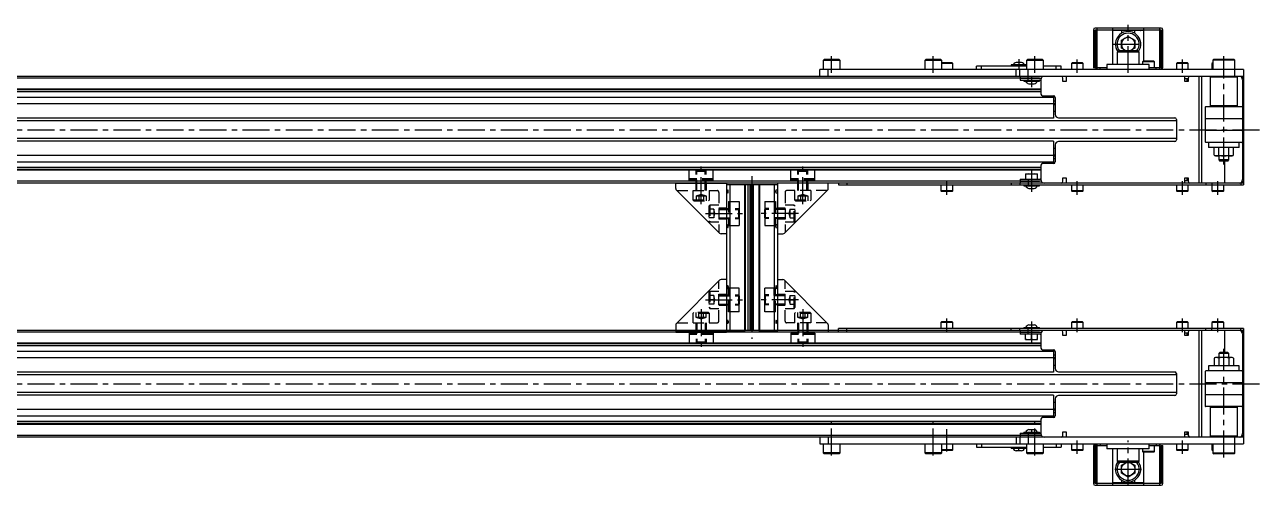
# Model space of a CAD drawing. Extents: x 0 to 4662, y -8 to 1177.
# Drawn here: x 3497 to 4226, y 891 to 1163 of the extents above; entities that cross this region are included whole.
import ezdxf

# ---------------------------------------------------------------- set-up
doc = ezdxf.new("R2010")
doc.units = 0
doc.header["$LTSCALE"] = 0.5
doc.linetypes.add('CENTER', pattern=[50.8, 31.75, -6.35, 6.35, -6.35])
doc.linetypes.add('DASHED', pattern=[19.05, 12.7, -6.35])
for name, color, linetype in [('MSM_CENTER', 1, 'CENTER'), ('MSM_CONTINUOUS', 7, 'CONTINUOUS'), ('MSM_DASHED', 4, 'DASHED')]:
    doc.layers.add(name, color=color, linetype=linetype)

msp = doc.modelspace()

# ---------------------------------------------------------------- linework, layer by layer
at = {"layer": 'MSM_CENTER'}
for p, q in [((4147.8, 1134.66), (4147.8, 1163.16)), ((4138.3, 1151.66), (4157.3, 1151.66)), ((3972.8, 1134.66), (3972.8, 1144.66)), ((4032.8, 1134.66), (4032.8, 1144.66)), ((4083.3, 1142.86), (4083.3, 1136.66)), ((4092.8, 1134.66), (4092.8, 1144.66)), ((4117.8, 1134.66), (4117.8, 1142.66)), ((4179.8, 1134.66), (4179.8, 1142.66)), ((4204.3, 1080.66), (4204.3, 1144.66)), ((4090.8, 1132.46), (4090.8, 1126.26)), ((1059.8, 1101.16), (4225.8, 1101.16)), ((3895.8, 1057.16), (3895.8, 1079.66)), ((3955.8, 1057.16), (3955.8, 1079.66)), ((3925.8, 1073.66), (3925.8, 977.66)), ((4090.8, 1077.06), (4090.8, 1064.46)), ((4040.85, 1062.66), (4040.85, 1070.66)), ((4117.8, 1062.66), (4117.8, 1070.66)), ((4179.8, 1062.66), (4179.8, 1070.66)), ((4200.8, 1062.66), (4200.8, 1070.66)), ((3898.3, 1051.66), (3920.3, 1051.66)), ((3953.3, 1051.66), (3931.3, 1051.66)), ((3898.3, 1000.66), (3920.3, 1000.66)), ((3953.3, 1000.66), (3931.3, 1000.66)), ((3895.8, 995.16), (3895.8, 972.66)), ((3955.8, 995.16), (3955.8, 972.66)), ((4040.85, 981.66), (4040.85, 989.66)), ((4090.8, 987.86), (4090.8, 975.26)), ((4117.8, 981.66), (4117.8, 989.66)), ((4179.8, 981.66), (4179.8, 989.66)), ((4200.8, 981.66), (4200.8, 989.66)), ((4204.3, 907.66), (4204.3, 971.66)), ((1059.8, 951.16), (4225.8, 951.16)), ((3969.4, 936.16), (3978.2, 936.16)), ((3972.8, 908.76), (3972.8, 928.74)), ((4032.8, 908.76), (4032.8, 928.74)), ((4092.8, 908.76), (4092.8, 928.74)), ((4040.85, 911.06), (4040.85, 924.26)), ((4090.8, 924.17), (4090.8, 921.75)), ((4083.3, 911.35), (4083.3, 913.77)), ((4117.8, 909.66), (4117.8, 917.66)), ((4147.8, 891.16), (4147.8, 917.66)), ((4179.8, 909.66), (4179.8, 917.66)), ((4139.93, 900.66), (4155.68, 900.66))]:
    msp.add_line(p, q, dxfattribs=at)
at = {"layer": 'MSM_CONTINUOUS'}
for p, q in [((4127.3, 1160.16), (4127.3, 1137.66)), ((4167.3, 1161.16), (4128.3, 1161.16)), ((4128.3, 1160.16), (4167.3, 1160.16)), ((4128.3, 1137.66), (4128.3, 1160.16)), ((4128.8, 1159.66), (4128.8, 1136.66)), ((4129.3, 1159.66), (4128.8, 1159.66)), ((4129.3, 1161.16), (4129.3, 1136.66)), ((4156.81, 1159.76), (4138.79, 1159.76)), ((4138.8, 1139.66), (4138.8, 1161.16)), ((4144.05, 1159.66), (4138.8, 1159.66)), ((4140.48, 1159.66), (4140.64, 1159.76)), ((4144.05, 1158.15), (4144.05, 1159.66)), ((4151.55, 1159.66), (4151.55, 1158.15)), ((4156.8, 1159.66), (4151.55, 1159.66)), ((4154.96, 1159.76), (4155.12, 1159.66)), ((4156.8, 1161.16), (4156.8, 1141.66)), ((4166.3, 1161.16), (4166.3, 1136.66)), ((4166.8, 1159.66), (4166.3, 1159.66)), ((4166.8, 1136.66), (4166.8, 1159.66)), ((4167.3, 1160.16), (4167.3, 1137.66)), ((4168.3, 1137.66), (4168.3, 1160.16)), ((4128.3, 1159.16), (4127.3, 1159.16)), ((4128.3, 1158.16), (4127.3, 1158.16)), ((4143.8, 1153.97), (4147.8, 1156.28)), ((4143.8, 1149.35), (4143.8, 1153.97)), ((4147.8, 1156.28), (4151.8, 1153.97)), ((4151.8, 1153.97), (4151.8, 1149.35)), ((4167.3, 1159.16), (4168.3, 1159.16)), ((4167.3, 1158.16), (4168.3, 1158.16)), ((4142.1, 1147.66), (4141.3, 1146.86)), ((4141.3, 1146.86), (4141.3, 1139.66)), ((4154.3, 1146.86), (4141.3, 1146.86)), ((4153.5, 1147.66), (4142.1, 1147.66)), ((4146.73, 1147.66), (4143.8, 1149.35)), ((4147.8, 1147.66), (4147.8, 1147.66)), ((4147.8, 1147.66), (4147.8, 1147.66)), ((4151.8, 1149.35), (4148.87, 1147.66)), ((4154.3, 1146.86), (4153.5, 1147.66)), ((4154.3, 1139.66), (4154.3, 1146.86)), ((3968.4, 1142.66), (3967.8, 1142.06)), ((3967.8, 1142.06), (3967.8, 1136.66)), ((3977.8, 1142.06), (3967.8, 1142.06)), ((3977.2, 1142.66), (3968.4, 1142.66)), ((3977.8, 1142.06), (3977.2, 1142.66)), ((3977.8, 1136.66), (3977.8, 1142.06)), ((4028.4, 1142.66), (4027.8, 1142.06)), ((4027.8, 1142.06), (4027.8, 1136.66)), ((4037.8, 1142.06), (4027.8, 1142.06)), ((4037.2, 1142.66), (4028.4, 1142.66)), ((4037.8, 1142.06), (4037.2, 1142.66)), ((4037.8, 1136.66), (4037.8, 1142.06)), ((4043.95, 1140.66), (4037.8, 1140.66)), ((4044.35, 1140.26), (4037.8, 1140.26)), ((4044.35, 1140.26), (4043.95, 1140.66)), ((4044.35, 1136.66), (4044.35, 1140.26)), ((4058.3, 1136.66), (4058.3, 1138.66)), ((4087.8, 1138.66), (4058.3, 1138.66)), ((4061.3, 1136.66), (4061.3, 1138.66)), ((4078.7, 1139.36), (4078.7, 1138.66)), ((4087.8, 1139.36), (4078.7, 1139.36)), ((4084.88, 1140.86), (4081.72, 1140.86)), ((4088.4, 1142.66), (4087.8, 1142.06)), ((4087.8, 1142.06), (4087.8, 1136.66)), ((4097.8, 1142.06), (4087.8, 1142.06)), ((4097.2, 1142.66), (4088.4, 1142.66)), ((4097.8, 1142.06), (4097.2, 1142.66)), ((4097.8, 1136.66), (4097.8, 1142.06)), ((4108.3, 1138.66), (4097.8, 1138.66)), ((4105.3, 1136.66), (4105.3, 1138.66)), ((4108.3, 1136.66), (4108.3, 1138.66)), ((4114.7, 1140.66), (4114.3, 1140.26)), ((4114.3, 1140.26), (4114.3, 1136.66)), ((4121.3, 1140.26), (4114.3, 1140.26)), ((4120.9, 1140.66), (4114.7, 1140.66)), ((4121.3, 1140.26), (4120.9, 1140.66)), ((4121.3, 1136.66), (4121.3, 1140.26)), ((4128.3, 1138.66), (4127.3, 1138.66)), ((4128.3, 1137.66), (4127.3, 1137.66)), ((4135.3, 1137.66), (4129.3, 1137.66)), ((4131.3, 1136.66), (4131.3, 1137.66)), ((4135.3, 1139.66), (4135.3, 1136.66)), ((4160.3, 1139.66), (4135.3, 1139.66)), ((4156.7, 1141.66), (4156.3, 1141.26)), ((4156.3, 1141.26), (4156.3, 1139.66)), ((4163.3, 1141.26), (4156.3, 1141.26)), ((4162.9, 1141.66), (4156.7, 1141.66)), ((4160.3, 1136.66), (4160.3, 1139.66)), ((4166.3, 1137.66), (4160.3, 1137.66)), ((4163.3, 1141.26), (4162.9, 1141.66)), ((4163.3, 1137.66), (4163.3, 1141.26)), ((4164.3, 1136.66), (4164.3, 1137.66)), ((4167.3, 1138.66), (4168.3, 1138.66)), ((4167.3, 1137.66), (4168.3, 1137.66)), ((4176.7, 1140.66), (4176.3, 1140.26)), ((4176.3, 1140.26), (4176.3, 1136.66)), ((4183.3, 1140.26), (4176.3, 1140.26)), ((4182.9, 1140.66), (4176.7, 1140.66)), ((4183.3, 1140.26), (4182.9, 1140.66)), ((4183.3, 1136.66), (4183.3, 1140.26)), ((4197.7, 1140.66), (4197.3, 1140.26)), ((4197.3, 1140.26), (4197.3, 1136.66)), ((4197.8, 1140.26), (4197.3, 1140.26)), ((4197.8, 1140.66), (4197.7, 1140.66)), ((4198.3, 1142.66), (4197.8, 1142.16)), ((4197.8, 1142.16), (4197.8, 1136.66)), ((4210.8, 1142.16), (4197.8, 1142.16)), ((4210.3, 1142.66), (4198.3, 1142.66)), ((4210.8, 1142.16), (4210.3, 1142.66)), ((4210.8, 1132.66), (4210.8, 1142.16)), ((4215.8, 1132.66), (1069.8, 1132.66)), ((4084, 1131.66), (1201.6, 1131.66)), ((3965.8, 1132.66), (3965.8, 1136.66)), ((4215.8, 1136.66), (3965.8, 1136.66)), ((3970.8, 1132.66), (3970.8, 1136.66)), ((4027.8, 1136.76), (3977.8, 1136.76)), ((4043.8, 1136.76), (4037.8, 1136.76)), ((4043.8, 1136.66), (4043.8, 1136.76)), ((4081.8, 1132.66), (4081.8, 1136.66)), ((4083.8, 1132.66), (4083.8, 1136.66)), ((4084, 1132.66), (4084, 1131.61)), ((4084, 1131.61), (4096.54, 1131.61)), ((4084, 1131.51), (4084, 1130.46)), ((4095.52, 1131.51), (4084, 1131.51)), ((4084, 1130.46), (4095.46, 1130.46)), ((4086.2, 1130.46), (4086.2, 1129.76)), ((4088.8, 1131.61), (4088.8, 1136.66)), ((4088.8, 1130.46), (4088.8, 1131.51)), ((4095.4, 1129.76), (4095.4, 1130.46)), ((4096.3, 1130.66), (4096.3, 1122.16)), ((4108.75, 1132.55), (4108.75, 1132.66)), ((4109.3, 1129.66), (4109.3, 1131.66)), ((4111.3, 1132.66), (4111.3, 1129.66)), ((4181.3, 1129.66), (4181.3, 1132.66)), ((4183.3, 1131.16), (4181.3, 1131.16)), ((4182.57, 1129.66), (4182.57, 1131.16)), ((4183.3, 1131.66), (4183.3, 1129.66)), ((4189.8, 1069.66), (4189.8, 1132.66)), ((4191.3, 1069.66), (4191.3, 1132.66)), ((4196.8, 1132.66), (4196.3, 1132.16)), ((4196.3, 1132.16), (4196.3, 1115.16)), ((4212.3, 1132.16), (4196.3, 1132.16)), ((4212.3, 1132.16), (4211.8, 1132.66)), ((4212.3, 1115.16), (4212.3, 1132.16)), ((4215.3, 1130.66), (4215.3, 1071.66)), ((4215.8, 1131.66), (4215.71, 1131.66)), ((4215.8, 1136.66), (4215.8, 1068.66)), ((4096.3, 1125.16), (1189.3, 1125.16)), ((4096.3, 1124.66), (1189.3, 1124.66)), ((4096.3, 1123.5), (1189.3, 1123.5)), ((4086.2, 1129.76), (4095.4, 1129.76)), ((4089.22, 1128.26), (4092.37, 1128.26)), ((4111.3, 1129.66), (4109.3, 1129.66)), ((4183.3, 1129.66), (4181.3, 1129.66)), ((4103.8, 1120.24), (1181.8, 1120.24)), ((4103.8, 1116.4), (1181.8, 1116.4)), ((4097.3, 1121.16), (4103.8, 1121.16)), ((4103.8, 1121.16), (4103.8, 1107.91)), ((4103.8, 1118.16), (4104.8, 1118.16)), ((4103.8, 1116.64), (4104.8, 1116.64)), ((4103.8, 1115.94), (4104.8, 1115.94)), ((4104.8, 1120.16), (4104.8, 1110.16)), ((4103.8, 1112.01), (4104.8, 1112.01)), ((4193.3, 1114.36), (4193.3, 1107.96)), ((4215, 1114.66), (4193.6, 1114.66)), ((4196.3, 1115.16), (4196.8, 1114.66)), ((4212.3, 1115.16), (4196.3, 1115.16)), ((4211.8, 1114.66), (4212.3, 1115.16)), ((4103.8, 1107.91), (1181.8, 1107.91)), ((4176.3, 1106.31), (1227.1, 1106.31)), ((4106.8, 1108.16), (4175.3, 1108.16)), ((4176.3, 1107.16), (4176.3, 1095.16)), ((4193.3, 1107.36), (4193.3, 1100.96)), ((4215, 1107.66), (4193.6, 1107.66)), ((4103.8, 1094.41), (1181.8, 1094.41)), ((4176.3, 1096.01), (1227.1, 1096.01)), ((4103.8, 1094.41), (4103.8, 1081.16)), ((4175.3, 1094.16), (4106.8, 1094.16)), ((4193.3, 1100.36), (4193.3, 1093.96)), ((4215, 1100.66), (4193.6, 1100.66)), ((4103.8, 1090.31), (4104.8, 1090.31)), ((4104.8, 1092.16), (4104.8, 1082.16)), ((4215, 1093.66), (4193.6, 1093.66)), ((4195.3, 1093.66), (4195.3, 1090.66)), ((4213.3, 1090.66), (4195.3, 1090.66)), ((4198.55, 1086.09), (4198.55, 1090.66)), ((4201.42, 1086.09), (4201.42, 1090.66)), ((4207.18, 1086.09), (4207.18, 1090.66)), ((4210.05, 1086.09), (4210.05, 1090.66)), ((4213.3, 1090.66), (4213.3, 1093.66)), ((4103.8, 1085.91), (1181.8, 1085.91)), ((4103.8, 1082.07), (1181.8, 1082.07)), ((4096.3, 1080.16), (4096.3, 1071.66)), ((4103.8, 1081.16), (4097.3, 1081.16)), ((4103.8, 1086.38), (4104.8, 1086.38)), ((4103.8, 1085.68), (4104.8, 1085.68)), ((4103.8, 1084.16), (4104.8, 1084.16)), ((4198.55, 1086.09), (4199.3, 1085.66)), ((4209.3, 1085.66), (4199.3, 1085.66)), ((4201.3, 1085.66), (4201.3, 1083.27)), ((4201.3, 1083.27), (4201.91, 1082.66)), ((4207.3, 1083.27), (4201.3, 1083.27)), ((4206.69, 1082.66), (4201.91, 1082.66)), ((4204.8, 1069.66), (4204.8, 1082.66)), ((4206.69, 1082.66), (4207.3, 1083.27)), ((4207.3, 1083.27), (4207.3, 1085.66)), ((4209.3, 1085.66), (4210.05, 1086.09)), ((4096.3, 1078.82), (1189.3, 1078.82)), ((4096.3, 1077.66), (1189.3, 1077.66)), ((4096.3, 1077.16), (1189.3, 1077.16)), ((4087.3, 1075.06), (4087.3, 1075.05)), ((4087.3, 1075.06), (4094.3, 1075.06)), ((4087.3, 1075.05), (4087.3, 1071.86)), ((4090.8, 1074.74), (4090.8, 1071.86)), ((4094.3, 1075.05), (4094.3, 1075.06)), ((4094.3, 1071.86), (4094.3, 1075.05)), ((4109.3, 1072.66), (4111.3, 1072.66)), ((4109.3, 1070.66), (4109.3, 1072.66)), ((4111.3, 1072.66), (4111.3, 1069.66)), ((4181.3, 1072.66), (4183.3, 1072.66)), ((4181.3, 1069.66), (4181.3, 1072.66)), ((4182.57, 1071.16), (4182.57, 1072.66)), ((4183.3, 1072.66), (4183.3, 1070.66)), ((4215.8, 1069.66), (1069.8, 1069.66)), ((4084, 1070.66), (1201.6, 1070.66)), ((3880.8, 1069.66), (3910.8, 1069.66)), ((3880.8, 1066.41), (3880.8, 1069.66)), ((3906.67, 1040.02), (3881.17, 1065.52)), ((3910.8, 1069.66), (3910.8, 1068.66)), ((3910.8, 1069.66), (3910.8, 1068.66)), ((3940.8, 1068.66), (3910.8, 1068.66)), ((3910.8, 1068.66), (3910.8, 982.66)), ((3912.8, 1068.66), (3912.8, 982.66)), ((3921.4, 1068.66), (3921.4, 982.66)), ((3921.8, 1068.66), (3921.8, 982.66)), ((3923.3, 1068.66), (3923.3, 982.66)), ((3924.58, 1068.66), (3924.58, 982.66)), ((3924.9, 1068.66), (3924.9, 982.66)), ((3925.4, 1068.66), (3925.4, 982.66)), ((3925.8, 1068.66), (3925.8, 982.66)), ((3926.2, 1068.66), (3926.2, 982.66)), ((3926.45, 1068.66), (3926.45, 982.66)), ((3929.8, 1068.66), (3929.8, 982.66)), ((3930.2, 1068.66), (3930.2, 982.66)), ((3938.8, 1068.66), (3938.8, 982.66)), ((3970.8, 1069.66), (3940.8, 1069.66)), ((3940.8, 1069.66), (3940.8, 1068.66)), ((3940.8, 1068.66), (3940.8, 982.66)), ((3944.93, 1040.02), (3970.43, 1065.52)), ((3970.8, 1066.41), (3970.8, 1069.66)), ((3976.8, 1069.66), (3976.8, 1068.66)), ((3976.8, 1068.66), (4215.8, 1068.66)), ((3981.8, 1069.66), (3981.8, 1068.66)), ((4037.35, 1068.66), (4037.35, 1065.06)), ((4037.35, 1065.06), (4037.75, 1064.66)), ((4044.35, 1065.06), (4037.35, 1065.06)), ((4043.95, 1064.66), (4044.35, 1065.06)), ((4044.35, 1065.06), (4044.35, 1068.66)), ((4078.8, 1069.66), (4078.8, 1068.66)), ((4083.8, 1069.66), (4083.8, 1068.66)), ((4084, 1071.86), (4084, 1070.81)), ((4084, 1071.86), (4095.46, 1071.86)), ((4084, 1070.81), (4095.52, 1070.81)), ((4084, 1070.71), (4084, 1069.66)), ((4096.54, 1070.71), (4084, 1070.71)), ((4086.2, 1068.66), (4086.2, 1067.96)), ((4086.2, 1067.96), (4095.4, 1067.96)), ((4088.8, 1071.86), (4088.8, 1070.81)), ((4088.8, 1070.71), (4088.8, 1068.66)), ((4089.22, 1070.81), (4089.22, 1070.71)), ((4089.22, 1066.46), (4092.37, 1066.46)), ((4092.37, 1070.71), (4092.37, 1070.81)), ((4095.4, 1067.96), (4095.4, 1068.66)), ((4114.3, 1068.66), (4114.3, 1065.06)), ((4114.3, 1065.06), (4114.7, 1064.66)), ((4121.3, 1065.06), (4114.3, 1065.06)), ((4120.9, 1064.66), (4121.3, 1065.06)), ((4121.3, 1065.06), (4121.3, 1068.66)), ((4176.3, 1068.66), (4176.3, 1065.06)), ((4176.3, 1065.06), (4176.7, 1064.66)), ((4183.3, 1065.06), (4176.3, 1065.06)), ((4181.3, 1071.16), (4183.3, 1071.16)), ((4182.9, 1064.66), (4183.3, 1065.06)), ((4183.3, 1065.06), (4183.3, 1068.66)), ((4193.73, 1069.66), (4193.73, 1068.66)), ((4197.26, 1069.66), (4197.26, 1068.66)), ((4197.3, 1068.66), (4197.3, 1065.06)), ((4197.3, 1065.06), (4197.7, 1064.66)), ((4204.3, 1065.06), (4197.3, 1065.06)), ((4203.9, 1064.66), (4204.3, 1065.06)), ((4204.3, 1065.06), (4204.3, 1068.66)), ((4214.34, 1069.66), (4214.34, 1068.66)), ((4215.8, 1070.66), (4215.71, 1070.66)), ((4043.95, 1064.66), (4037.75, 1064.66)), ((4120.9, 1064.66), (4114.7, 1064.66)), ((4182.9, 1064.66), (4176.7, 1064.66)), ((4203.9, 1064.66), (4197.7, 1064.66)), ((3910.8, 1039.66), (3907.55, 1039.66)), ((3940.8, 1039.66), (3944.05, 1039.66)), ((3906.67, 1012.29), (3881.17, 986.79)), ((3910.8, 1012.66), (3907.55, 1012.66)), ((3940.8, 1012.66), (3944.05, 1012.66)), ((3944.93, 1012.29), (3970.43, 986.79)), ((3880.8, 985.91), (3880.8, 982.66)), ((3880.8, 984.91), (3880.8, 981.66)), ((3970.8, 985.91), (3970.8, 982.66)), ((3970.8, 984.91), (3970.8, 981.66)), ((4037.75, 987.66), (4037.35, 987.26)), ((4037.35, 987.26), (4037.35, 983.66)), ((4044.35, 987.26), (4037.35, 987.26)), ((4043.95, 987.66), (4037.75, 987.66)), ((4044.35, 987.26), (4043.95, 987.66)), ((4044.35, 983.66), (4044.35, 987.26)), ((4089.22, 985.86), (4092.37, 985.86)), ((4114.7, 987.66), (4114.3, 987.26)), ((4114.3, 987.26), (4114.3, 983.66)), ((4121.3, 987.26), (4114.3, 987.26)), ((4120.9, 987.66), (4114.7, 987.66)), ((4121.3, 987.26), (4120.9, 987.66)), ((4121.3, 983.66), (4121.3, 987.26)), ((4176.7, 987.66), (4176.3, 987.26)), ((4176.3, 987.26), (4176.3, 983.66)), ((4183.3, 987.26), (4176.3, 987.26)), ((4182.9, 987.66), (4176.7, 987.66)), ((4183.3, 987.26), (4182.9, 987.66)), ((4183.3, 983.66), (4183.3, 987.26)), ((4197.7, 987.66), (4197.3, 987.26)), ((4197.3, 987.26), (4197.3, 983.66)), ((4204.3, 987.26), (4197.3, 987.26)), ((4203.9, 987.66), (4197.7, 987.66)), ((4204.3, 987.26), (4203.9, 987.66)), ((4204.3, 983.66), (4204.3, 987.26)), ((4084, 981.66), (1201.6, 981.66)), ((3910.77, 982.66), (1324.83, 982.66)), ((3880.8, 982.66), (3910.8, 982.66)), ((3880.8, 981.66), (3910.8, 981.66)), ((3910.8, 982.66), (3921.8, 982.66)), ((3910.8, 981.66), (3910.8, 982.66)), ((3940.8, 982.66), (3910.8, 982.66)), ((3929.79, 982.66), (3921.81, 982.66)), ((3929.8, 982.66), (3940.8, 982.66)), ((3970.8, 982.66), (3940.8, 982.66)), ((3940.8, 981.66), (3940.8, 982.66)), ((3970.8, 981.66), (3940.8, 981.66)), ((4215.8, 982.66), (3940.84, 982.66)), ((4215.8, 983.66), (3976.8, 983.66)), ((3976.8, 982.66), (3976.8, 983.66)), ((3976.8, 981.66), (3976.8, 982.66)), ((3981.8, 982.66), (3981.8, 983.66)), ((3981.8, 981.66), (3981.8, 982.66)), ((4078.8, 982.66), (4078.8, 983.66)), ((4083.8, 982.66), (4083.8, 983.66)), ((4084, 982.66), (4084, 981.61)), ((4084, 981.61), (4096.54, 981.61)), ((4084, 981.51), (4084, 980.46)), ((4095.52, 981.51), (4084, 981.51)), ((4095.46, 980.46), (4084, 980.46)), ((4086.2, 984.36), (4086.2, 983.66)), ((4086.2, 984.36), (4095.4, 984.36)), ((4087.3, 977.26), (4087.3, 980.46)), ((4087.3, 977.26), (4087.3, 977.26)), ((4087.3, 977.26), (4094.3, 977.26)), ((4088.8, 981.61), (4088.8, 983.66)), ((4088.8, 980.46), (4088.8, 981.51)), ((4089.22, 981.61), (4089.22, 981.51)), ((4090.8, 977.57), (4090.8, 980.46)), ((4092.37, 981.51), (4092.37, 981.61)), ((4094.3, 977.26), (4094.3, 980.46)), ((4094.3, 977.26), (4094.3, 977.26)), ((4095.4, 983.66), (4095.4, 984.36)), ((4096.3, 980.66), (4096.3, 972.16)), ((4109.3, 979.66), (4109.3, 981.66)), ((4111.3, 979.66), (4109.3, 979.66)), ((4111.3, 982.66), (4111.3, 979.66)), ((4181.3, 979.66), (4181.3, 982.66)), ((4181.3, 981.16), (4183.3, 981.16)), ((4183.3, 979.66), (4181.3, 979.66)), ((4182.57, 979.66), (4182.57, 981.16)), ((4183.3, 981.66), (4183.3, 979.66)), ((4189.8, 919.66), (4189.8, 982.66)), ((4191.3, 919.66), (4191.3, 982.66)), ((4193.73, 982.66), (4193.73, 983.66)), ((4197.26, 982.66), (4197.26, 983.66)), ((4204.8, 969.66), (4204.8, 982.66)), ((4214.34, 982.66), (4214.34, 983.66)), ((4215.3, 980.66), (4215.3, 921.66)), ((4215.8, 981.66), (4215.71, 981.66)), ((4215.8, 983.66), (4215.8, 915.66)), ((4103.8, 970.24), (1181.8, 970.24)), ((4096.3, 975.16), (1189.3, 975.16)), ((4096.3, 974.66), (1189.3, 974.66)), ((4096.3, 973.5), (1189.3, 973.5)), ((4097.3, 971.16), (4103.8, 971.16)), ((4103.8, 971.16), (4103.8, 957.91)), ((4104.8, 970.16), (4104.8, 960.16)), ((4103.8, 966.4), (1181.8, 966.4)), ((4103.8, 968.16), (4104.8, 968.16)), ((4103.8, 966.64), (4104.8, 966.64)), ((4103.8, 965.94), (4104.8, 965.94)), ((4199.3, 966.66), (4198.55, 966.22)), ((4198.55, 966.22), (4198.55, 961.66)), ((4209.3, 966.66), (4199.3, 966.66)), ((4201.91, 969.66), (4201.3, 969.04)), ((4201.3, 969.04), (4201.3, 966.66)), ((4207.3, 969.04), (4201.3, 969.04)), ((4201.42, 966.22), (4201.42, 961.66)), ((4206.69, 969.66), (4201.91, 969.66)), ((4207.3, 969.04), (4206.69, 969.66)), ((4207.18, 966.22), (4207.18, 961.66)), ((4207.3, 966.66), (4207.3, 969.04)), ((4210.05, 966.22), (4209.3, 966.66)), ((4210.05, 966.22), (4210.05, 961.66)), ((4103.8, 957.91), (1181.8, 957.91)), ((4176.3, 956.31), (1227.1, 956.31)), ((4103.8, 962.01), (4104.8, 962.01)), ((4106.8, 958.16), (4175.3, 958.16)), ((4176.3, 957.16), (4176.3, 945.16)), ((4193.3, 958.36), (4193.3, 951.96)), ((4215, 958.66), (4193.6, 958.66)), ((4195.3, 961.66), (4195.3, 958.66)), ((4213.3, 961.66), (4195.3, 961.66)), ((4213.3, 958.66), (4213.3, 961.66)), ((4193.3, 951.36), (4193.3, 944.96)), ((4215, 951.66), (4193.6, 951.66)), ((4103.8, 944.41), (1181.8, 944.41)), ((4176.3, 946.01), (1227.1, 946.01)), ((4103.8, 944.41), (4103.8, 931.16)), ((4104.8, 942.16), (4104.8, 932.16)), ((4175.3, 944.16), (4106.8, 944.16)), ((4193.3, 944.36), (4193.3, 937.96)), ((4215, 944.66), (4193.6, 944.66)), ((4103.8, 935.91), (1181.8, 935.91)), ((4103.8, 940.31), (4104.8, 940.31)), ((4103.8, 936.38), (4104.8, 936.38)), ((4103.8, 935.68), (4104.8, 935.68)), ((4103.8, 934.16), (4104.8, 934.16)), ((4215, 937.66), (4193.6, 937.66)), ((4196.8, 937.66), (4196.3, 937.16)), ((4196.3, 937.16), (4196.3, 920.16)), ((4212.3, 937.16), (4196.3, 937.16)), ((4212.3, 937.16), (4211.8, 937.66)), ((4212.3, 920.16), (4212.3, 937.16)), ((4103.8, 932.07), (1181.8, 932.07)), ((4096.3, 928.82), (1189.3, 928.82)), ((4096.3, 927.66), (1189.3, 927.66)), ((4096.3, 927.16), (1189.3, 927.16)), ((4096.3, 930.16), (4096.3, 921.66)), ((4103.8, 931.16), (4097.3, 931.16)), ((4215.8, 919.66), (1069.8, 919.66)), ((4084, 920.66), (1201.6, 920.66)), ((3965.8, 919.66), (3965.8, 915.66)), ((3970.8, 919.66), (3970.8, 915.66)), ((4081.8, 919.66), (4081.8, 915.66)), ((4083.8, 919.66), (4083.8, 915.66)), ((4084, 921.86), (4084, 920.81)), ((4084, 921.86), (4095.46, 921.86)), ((4095.52, 920.81), (4084, 920.81)), ((4084, 920.71), (4084, 919.66)), ((4084, 920.71), (4096.54, 920.71)), ((4086.2, 922.56), (4086.2, 921.86)), ((4086.2, 922.56), (4095.4, 922.56)), ((4088.8, 921.86), (4088.8, 920.81)), ((4088.8, 920.71), (4088.8, 915.66)), ((4089.22, 924.06), (4092.37, 924.06)), ((4095.4, 921.86), (4095.4, 922.56)), ((4108.75, 919.66), (4108.75, 919.76)), ((4109.3, 922.66), (4111.3, 922.66)), ((4109.3, 920.66), (4109.3, 922.66)), ((4111.3, 922.66), (4111.3, 919.66)), ((4181.3, 919.66), (4181.3, 922.66)), ((4181.3, 922.66), (4183.3, 922.66)), ((4183.3, 921.16), (4181.3, 921.16)), ((4182.57, 921.16), (4182.57, 922.66)), ((4183.3, 922.66), (4183.3, 920.66)), ((4196.3, 920.16), (4196.8, 919.66)), ((4212.3, 920.16), (4196.3, 920.16)), ((4210.8, 910.16), (4210.8, 919.66)), ((4211.8, 919.66), (4212.3, 920.16)), ((4215.8, 920.66), (4215.71, 920.66)), ((3965.8, 915.66), (4215.8, 915.66)), ((3967.8, 915.66), (3967.8, 910.26)), ((3977.8, 910.26), (3977.8, 915.66)), ((3977.8, 915.56), (4027.8, 915.56)), ((4027.8, 915.66), (4027.8, 910.26)), ((4037.8, 910.26), (4037.8, 915.66)), ((4037.8, 915.56), (4043.8, 915.56)), ((4044.35, 912.06), (4037.8, 912.06)), ((4043.95, 911.66), (4037.8, 911.66)), ((4043.8, 915.66), (4043.8, 915.56)), ((4043.95, 911.66), (4044.35, 912.06)), ((4044.35, 912.06), (4044.35, 915.66)), ((4058.3, 915.66), (4058.3, 913.66)), ((4058.3, 913.66), (4087.8, 913.66)), ((4061.3, 915.66), (4061.3, 913.66)), ((4078.7, 913.66), (4078.7, 912.96)), ((4087.8, 912.96), (4078.7, 912.96)), ((4087.8, 915.66), (4087.8, 910.26)), ((4097.8, 910.26), (4097.8, 915.66)), ((4097.8, 913.66), (4108.3, 913.66)), ((4105.3, 915.66), (4105.3, 913.66)), ((4108.3, 915.66), (4108.3, 913.66)), ((4114.3, 915.66), (4114.3, 912.06)), ((4114.3, 912.06), (4114.7, 911.66)), ((4121.3, 912.06), (4114.3, 912.06)), ((4120.9, 911.66), (4114.7, 911.66)), ((4120.9, 911.66), (4121.3, 912.06)), ((4121.3, 912.06), (4121.3, 915.66)), ((4128.3, 914.66), (4127.3, 914.66)), ((4127.3, 914.66), (4127.3, 892.16)), ((4128.3, 913.66), (4127.3, 913.66)), ((4128.3, 892.16), (4128.3, 914.66)), ((4128.8, 915.66), (4128.8, 892.66)), ((4129.3, 915.66), (4129.3, 891.16)), ((4129.3, 914.66), (4135.3, 914.66)), ((4131.3, 915.66), (4131.3, 914.66)), ((4135.3, 915.66), (4135.3, 912.66)), ((4160.3, 912.66), (4135.3, 912.66)), ((4138.8, 891.16), (4138.8, 912.66)), ((4141.3, 912.66), (4141.3, 905.46)), ((4154.3, 905.46), (4154.3, 912.66)), ((4156.3, 912.66), (4156.3, 911.06)), ((4160.3, 912.66), (4160.3, 915.66)), ((4160.3, 914.66), (4166.3, 914.66)), ((4163.3, 911.06), (4163.3, 914.66)), ((4164.3, 915.66), (4164.3, 914.66)), ((4166.3, 915.66), (4166.3, 891.16)), ((4166.8, 892.66), (4166.8, 915.66)), ((4167.3, 914.66), (4168.3, 914.66)), ((4167.3, 914.66), (4167.3, 892.16)), ((4167.3, 913.66), (4168.3, 913.66)), ((4168.3, 892.16), (4168.3, 914.66)), ((4176.3, 915.66), (4176.3, 912.06)), ((4176.3, 912.06), (4176.7, 911.66)), ((4183.3, 912.06), (4176.3, 912.06)), ((4182.9, 911.66), (4176.7, 911.66)), ((4182.9, 911.66), (4183.3, 912.06)), ((4183.3, 912.06), (4183.3, 915.66)), ((4197.3, 915.66), (4197.3, 912.06)), ((4197.3, 912.06), (4197.7, 911.66)), ((4197.8, 912.06), (4197.3, 912.06)), ((4197.8, 911.66), (4197.7, 911.66)), ((4197.8, 915.66), (4197.8, 910.16)), ((3967.8, 910.26), (3968.4, 909.66)), ((3977.8, 910.26), (3967.8, 910.26)), ((3977.2, 909.66), (3968.4, 909.66)), ((3977.2, 909.66), (3977.8, 910.26)), ((4027.8, 910.26), (4028.4, 909.66)), ((4037.8, 910.26), (4027.8, 910.26)), ((4037.2, 909.66), (4028.4, 909.66)), ((4037.2, 909.66), (4037.8, 910.26)), ((4084.88, 911.46), (4081.72, 911.46)), ((4087.8, 910.26), (4088.4, 909.66)), ((4097.8, 910.26), (4087.8, 910.26)), ((4097.2, 909.66), (4088.4, 909.66)), ((4097.2, 909.66), (4097.8, 910.26)), ((4141.3, 905.46), (4142.1, 904.66)), ((4154.3, 905.46), (4141.3, 905.46)), ((4153.5, 904.66), (4142.1, 904.66)), ((4143.8, 902.97), (4146.73, 904.66)), ((4148.87, 904.66), (4151.8, 902.97)), ((4153.5, 904.66), (4154.3, 905.46)), ((4156.3, 911.06), (4156.7, 910.66)), ((4163.3, 911.06), (4156.3, 911.06)), ((4162.9, 910.66), (4156.7, 910.66)), ((4156.8, 910.66), (4156.8, 891.16)), ((4162.9, 910.66), (4163.3, 911.06)), ((4197.8, 910.16), (4198.3, 909.66)), ((4210.8, 910.16), (4197.8, 910.16)), ((4210.3, 909.66), (4198.3, 909.66)), ((4210.3, 909.66), (4210.8, 910.16)), ((4143.8, 898.35), (4143.8, 902.97)), ((4147.8, 896.04), (4143.8, 898.35)), ((4151.8, 898.35), (4147.8, 896.04)), ((4151.8, 902.97), (4151.8, 898.35)), ((4128.3, 894.16), (4127.3, 894.16)), ((4128.3, 893.16), (4127.3, 893.16)), ((4167.3, 892.16), (4128.3, 892.16)), ((4128.3, 891.16), (4167.3, 891.16)), ((4128.8, 892.66), (4129.3, 892.66)), ((4156.81, 892.56), (4138.79, 892.56)), ((4138.8, 892.66), (4144.05, 892.66)), ((4140.64, 892.56), (4140.48, 892.66)), ((4144.05, 892.66), (4144.05, 894.16)), ((4151.55, 894.16), (4151.55, 892.66)), ((4151.55, 892.66), (4156.8, 892.66)), ((4155.12, 892.66), (4154.96, 892.56)), ((4166.3, 892.66), (4166.8, 892.66)), ((4167.3, 894.16), (4168.3, 894.16)), ((4167.3, 893.16), (4168.3, 893.16))]:
    msp.add_line(p, q, dxfattribs=at)
msp.add_circle((4147.8, 900.66), 4, dxfattribs=at)
for centre, radius, start, end in [((4128.3, 1160.16), 1, 90, 180), ((4167.3, 1160.16), 1, 0, 90), ((4147.8, 1151.66), 7.5, 324.22301, 215.77699), ((4147.8, 1151.66), 6.5, 322.02013, 217.97987), ((4147.8, 1151.66), 4, 270.05859, 240), ((4147.8, 1151.66), 4, 240.05836, 269.94164), ((4082.21, 1138.4), 2.5, 101.22284, 157.61194), ((4084.39, 1138.4), 2.5, 22.38806, 78.77716), ((4095.46, 1129.46), 1, 33.22571, 90), ((4095.52, 1129.51), 2, 63.63934, 90), ((4098.3, 1130.66), 2, 90, 180), ((4108.3, 1131.66), 1, 0, 90), ((4184.3, 1131.66), 1, 90, 180), ((4213.3, 1130.66), 2, 0, 90), ((4214.3, 1131.16), 1.5, 0, 90), ((4089.71, 1130.71), 2.5, 202.38806, 258.77716), ((4091.89, 1130.71), 2.5, 281.22284, 337.61194), ((4097.3, 1122.16), 1, 180, 270), ((4103.8, 1120.16), 1, 0, 90), ((4106.8, 1110.16), 2, 180, 270), ((4193.6, 1114.36), 0.3, 90, 180), ((4215, 1114.36), 0.3, 0, 90), ((4175.3, 1107.16), 1, 0, 90), ((4193.6, 1107.96), 0.3, 180, 270), ((4193.6, 1107.36), 0.3, 90, 180), ((4215, 1107.96), 0.3, 270, 0), ((4215, 1107.36), 0.3, 0, 90), ((4106.8, 1092.16), 2, 90, 180), ((4175.3, 1095.16), 1, 270, 0), ((4193.6, 1100.96), 0.3, 180, 270), ((4193.6, 1100.36), 0.3, 90, 180), ((4193.6, 1093.96), 0.3, 180, 270), ((4215, 1100.96), 0.3, 270, 0), ((4215, 1100.36), 0.3, 0, 90), ((4215, 1093.96), 0.3, 270, 0), ((4097.3, 1080.16), 1, 90, 180), ((4103.8, 1082.16), 1, 270, 0), ((4199.99, 1088.26), 2.6, 243.54235, 303.54235), ((4204.3, 1095.41), 9.76, 252.86177, 287.13823), ((4208.61, 1088.26), 2.6, 236.45765, 296.45765), ((4089.05, 1069.99), 5.06, 69.74384, 110.25616), ((4092.55, 1069.99), 5.06, 69.74384, 110.25616), ((4095.46, 1072.86), 1, 270, 326.77429), ((3882.05, 1066.41), 1.25, 180, 225), ((3969.55, 1066.41), 1.25, 315, 0), ((4089.71, 1068.91), 2.5, 202.38806, 258.77716), ((4091.89, 1068.91), 2.5, 281.22284, 337.61194), ((4095.52, 1072.81), 2, 270, 296.36066), ((4098.3, 1071.66), 2, 180, 270), ((4108.3, 1070.66), 1, 270, 0), ((4184.3, 1070.66), 1, 180, 270), ((4213.3, 1071.66), 2, 270, 0), ((4214.3, 1071.16), 1.5, 270, 0), ((3907.55, 1040.91), 1.25, 225, 270), ((3944.05, 1040.91), 1.25, 270, 315), ((3907.55, 1011.41), 1.25, 90, 135), ((3944.05, 1011.41), 1.25, 45, 90), ((3882.05, 985.91), 1.25, 135, 180), ((3969.55, 985.91), 1.25, 0, 45), ((4089.71, 983.4), 2.5, 101.22284, 157.61194), ((4091.89, 983.4), 2.5, 22.38806, 78.77716), ((4089.05, 982.32), 5.06, 249.74384, 290.25616), ((4092.55, 982.32), 5.06, 249.74384, 290.25616), ((4095.46, 979.46), 1, 33.22571, 90), ((4095.52, 979.51), 2, 63.63934, 90), ((4098.3, 980.66), 2, 90, 180), ((4108.3, 981.66), 1, 0, 90), ((4184.3, 981.66), 1, 90, 180), ((4213.3, 980.66), 2, 0, 90), ((4214.3, 981.16), 1.5, 0, 90), ((4097.3, 972.16), 1, 180, 270), ((4103.8, 970.16), 1, 0, 90), ((4199.99, 964.05), 2.6, 56.45765, 116.45765), ((4204.3, 956.9), 9.76, 72.86177, 107.13823), ((4208.61, 964.05), 2.6, 63.54235, 123.54235), ((4106.8, 960.16), 2, 180, 270), ((4175.3, 957.16), 1, 0, 90), ((4193.6, 958.36), 0.3, 90, 180), ((4215, 958.36), 0.3, 0, 90), ((4193.6, 951.96), 0.3, 180, 270), ((4193.6, 951.36), 0.3, 90, 180), ((4215, 951.96), 0.3, 270, 0), ((4215, 951.36), 0.3, 0, 90), ((4106.8, 942.16), 2, 90, 180), ((4175.3, 945.16), 1, 270, 0), ((4193.6, 944.96), 0.3, 180, 270), ((4193.6, 944.36), 0.3, 90, 180), ((4215, 944.96), 0.3, 270, 0), ((4215, 944.36), 0.3, 0, 90), ((4193.6, 937.96), 0.3, 180, 270), ((4215, 937.96), 0.3, 270, 0), ((4097.3, 930.16), 1, 90, 180), ((4103.8, 932.16), 1, 270, 0), ((4089.71, 921.6), 2.5, 101.22284, 157.61194), ((4091.89, 921.6), 2.5, 22.38806, 78.77716), ((4095.46, 922.86), 1, 270, 326.77429), ((4095.52, 922.81), 2, 270, 296.36066), ((4098.3, 921.66), 2, 180, 270), ((4108.3, 920.66), 1, 270, 0), ((4184.3, 920.66), 1, 180, 270), ((4213.3, 921.66), 2, 270, 0), ((4214.3, 921.16), 1.5, 270, 0), ((4082.21, 913.91), 2.5, 202.38806, 258.77716), ((4084.39, 913.91), 2.5, 281.22284, 337.61194), ((4147.8, 900.66), 7.5, 144.22301, 35.77699), ((4147.8, 900.66), 6.5, 142.02013, 37.97987), ((4128.3, 892.16), 1, 180, 270), ((4167.3, 892.16), 1, 270, 0)]:
    msp.add_arc(centre, radius, start, end, dxfattribs=at)
at = {"layer": 'MSM_DASHED'}
for p, q in [((3980.8, 1125.16), (1254.8, 1125.16)), ((3980.8, 1077.16), (1254.8, 1077.16)), ((3902.8, 1077.66), (3888.8, 1077.66)), ((3888.8, 1071.36), (3888.8, 1077.66)), ((3902.8, 1072.16), (3888.8, 1072.16)), ((3892.8, 1065.16), (3892.8, 1077.66)), ((3893.34, 1077.16), (3892.8, 1076.61)), ((3892.8, 1076.61), (3898.8, 1076.61)), ((3893.34, 1065.16), (3893.34, 1077.66)), ((3893.34, 1077.16), (3898.26, 1077.16)), ((3898.26, 1065.16), (3898.26, 1077.66)), ((3898.8, 1076.61), (3898.26, 1077.16)), ((3898.8, 1065.16), (3898.8, 1077.66)), ((3902.8, 1071.36), (3902.8, 1077.66)), ((3962.8, 1077.66), (3948.8, 1077.66)), ((3948.8, 1071.36), (3948.8, 1077.66)), ((3962.8, 1072.16), (3948.8, 1072.16)), ((3952.8, 1065.16), (3952.8, 1077.66)), ((3953.34, 1077.16), (3952.8, 1076.61)), ((3952.8, 1076.61), (3958.8, 1076.61)), ((3953.34, 1065.16), (3953.34, 1077.66)), ((3953.34, 1077.16), (3958.26, 1077.16)), ((3958.26, 1065.16), (3958.26, 1077.66)), ((3958.8, 1076.61), (3958.26, 1077.16)), ((3958.8, 1065.16), (3958.8, 1077.66)), ((3962.8, 1071.36), (3962.8, 1077.66)), ((3881.53, 1065.16), (3905.3, 1065.16)), ((3902.8, 1071.36), (3888.8, 1071.36)), ((3890.8, 1065.16), (3890.8, 1059.76)), ((3892.7, 1069.66), (3892.7, 1065.16)), ((3898.9, 1065.16), (3898.9, 1069.66)), ((3900.8, 1059.76), (3900.8, 1065.16)), ((3910.8, 1065.56), (3911.55, 1065.42)), ((3911.52, 1063.88), (3911.52, 1065.43)), ((3911.8, 1064.18), (3911.8, 1065.13)), ((3939.8, 1064.18), (3939.8, 1065.13)), ((3940.8, 1065.56), (3940.05, 1065.42)), ((3940.08, 1063.88), (3940.08, 1065.43)), ((3970.07, 1065.16), (3946.3, 1065.16)), ((3962.8, 1071.36), (3948.8, 1071.36)), ((3950.8, 1065.16), (3950.8, 1059.76)), ((3952.7, 1069.66), (3952.7, 1065.16)), ((3958.9, 1065.16), (3958.9, 1069.66)), ((3960.8, 1059.76), (3960.8, 1065.16)), ((3890.8, 1059.76), (3900.8, 1059.76)), ((3890.8, 1059.76), (3891.4, 1059.16)), ((3891.4, 1059.16), (3900.2, 1059.16)), ((3892.91, 1062.16), (3892.91, 1059.16)), ((3892.91, 1062.16), (3898.69, 1062.16)), ((3895.8, 1062.83), (3893.3, 1062.16)), ((3894.36, 1062.16), (3894.36, 1059.16)), ((3898.3, 1062.16), (3895.8, 1062.83)), ((3897.24, 1062.16), (3897.24, 1059.16)), ((3898.69, 1062.16), (3898.69, 1059.16)), ((3900.2, 1059.16), (3900.8, 1059.76)), ((3906.3, 1064.16), (3906.3, 1040.39)), ((3911.55, 1063.89), (3910.8, 1063.76)), ((3912, 1058.66), (3912, 1044.66)), ((3912, 1058.66), (3918.3, 1058.66)), ((3912.8, 1058.66), (3912.8, 1044.66)), ((3918.3, 1058.66), (3918.3, 1044.66)), ((3933.3, 1058.66), (3933.3, 1044.66)), ((3933.3, 1058.66), (3939.6, 1058.66)), ((3938.8, 1058.66), (3938.8, 1044.66)), ((3939.6, 1058.66), (3939.6, 1044.66)), ((3940.05, 1063.89), (3940.8, 1063.76)), ((3945.3, 1064.16), (3945.3, 1040.39)), ((3950.8, 1059.76), (3951.4, 1059.16)), ((3950.8, 1059.76), (3960.8, 1059.76)), ((3951.4, 1059.16), (3960.2, 1059.16)), ((3952.91, 1062.16), (3952.91, 1059.16)), ((3952.91, 1062.16), (3958.69, 1062.16)), ((3955.8, 1062.83), (3953.3, 1062.16)), ((3954.36, 1062.16), (3954.36, 1059.16)), ((3958.3, 1062.16), (3955.8, 1062.83)), ((3957.24, 1062.16), (3957.24, 1059.16)), ((3958.69, 1062.16), (3958.69, 1059.16)), ((3960.2, 1059.16), (3960.8, 1059.76)), ((3900.9, 1056.66), (3900.3, 1056.06)), ((3900.3, 1056.06), (3900.3, 1047.26)), ((3903.3, 1054.16), (3900.3, 1054.16)), ((3903.3, 1051.66), (3900.3, 1051.66)), ((3906.3, 1056.66), (3900.9, 1056.66)), ((3900.9, 1056.66), (3900.9, 1046.66)), ((3903.3, 1054.16), (3903.3, 1049.16)), ((3903.97, 1051.66), (3903.3, 1054.16)), ((3903.3, 1049.16), (3903.97, 1051.66)), ((3910.8, 1054.76), (3906.3, 1054.76)), ((3906.3, 1054.66), (3918.3, 1054.66)), ((3906.3, 1054.11), (3918.3, 1054.11)), ((3917.76, 1054.66), (3917.76, 1048.66)), ((3918.3, 1054.11), (3917.76, 1054.66)), ((3918.3, 1054.11), (3918.3, 1049.2)), ((3945.3, 1054.66), (3933.3, 1054.66)), ((3933.84, 1054.66), (3933.3, 1054.11)), ((3945.3, 1054.11), (3933.3, 1054.11)), ((3933.3, 1049.2), (3933.3, 1054.11)), ((3933.84, 1048.66), (3933.84, 1054.66)), ((3945.3, 1054.76), (3940.8, 1054.76)), ((3950.7, 1056.66), (3945.3, 1056.66)), ((3948.3, 1054.16), (3947.63, 1051.66)), ((3947.63, 1051.66), (3948.3, 1049.16)), ((3948.3, 1054.16), (3951.3, 1054.16)), ((3948.3, 1049.16), (3948.3, 1054.16)), ((3948.3, 1051.66), (3951.3, 1051.66)), ((3950.7, 1046.66), (3950.7, 1056.66)), ((3951.3, 1056.06), (3950.7, 1056.66)), ((3951.3, 1047.26), (3951.3, 1056.06)), ((3903.3, 1049.16), (3900.3, 1049.16)), ((3900.3, 1047.26), (3900.9, 1046.66)), ((3900.9, 1046.66), (3906.3, 1046.66)), ((3906.3, 1049.2), (3918.3, 1049.2)), ((3906.3, 1048.66), (3918.3, 1048.66)), ((3906.3, 1048.56), (3910.8, 1048.56)), ((3910.8, 1045.06), (3911.55, 1044.92)), ((3911.55, 1043.39), (3910.8, 1043.26)), ((3911.52, 1043.38), (3911.52, 1044.93)), ((3911.8, 1043.68), (3911.8, 1044.63)), ((3912, 1044.66), (3918.3, 1044.66)), ((3917.76, 1048.66), (3918.3, 1049.2)), ((3945.3, 1049.2), (3933.3, 1049.2)), ((3933.3, 1049.2), (3933.84, 1048.66)), ((3945.3, 1048.66), (3933.3, 1048.66)), ((3933.3, 1044.66), (3939.6, 1044.66)), ((3939.8, 1043.68), (3939.8, 1044.63)), ((3940.8, 1045.06), (3940.05, 1044.92)), ((3940.05, 1043.39), (3940.8, 1043.26)), ((3940.08, 1043.38), (3940.08, 1044.93)), ((3940.8, 1048.56), (3945.3, 1048.56)), ((3945.3, 1046.66), (3950.7, 1046.66)), ((3948.3, 1049.16), (3951.3, 1049.16)), ((3950.7, 1046.66), (3951.3, 1047.26)), ((3906.3, 988.16), (3906.3, 1011.92)), ((3911.55, 1008.92), (3910.8, 1009.06)), ((3910.8, 1007.26), (3911.55, 1007.39)), ((3911.52, 1008.93), (3911.52, 1007.38)), ((3911.8, 1008.63), (3911.8, 1007.68)), ((3912, 993.66), (3912, 1007.66)), ((3918.3, 1007.66), (3912, 1007.66)), ((3912.8, 993.66), (3912.8, 1007.66)), ((3918.3, 993.66), (3918.3, 1007.66)), ((3939.6, 1007.66), (3933.3, 1007.66)), ((3933.3, 993.66), (3933.3, 1007.66)), ((3938.8, 993.66), (3938.8, 1007.66)), ((3939.6, 993.66), (3939.6, 1007.66)), ((3939.8, 1008.63), (3939.8, 1007.68)), ((3940.05, 1008.92), (3940.8, 1009.06)), ((3940.8, 1007.26), (3940.05, 1007.39)), ((3940.08, 1008.93), (3940.08, 1007.38)), ((3945.3, 988.16), (3945.3, 1011.92)), ((3900.9, 1005.66), (3900.3, 1005.06)), ((3900.3, 1005.06), (3900.3, 996.26)), ((3903.3, 1003.16), (3900.3, 1003.16)), ((3903.3, 1000.66), (3900.3, 1000.66)), ((3906.3, 1005.66), (3900.9, 1005.66)), ((3900.9, 1005.66), (3900.9, 995.66)), ((3903.3, 1003.16), (3903.3, 998.16)), ((3903.97, 1000.66), (3903.3, 1003.16)), ((3903.3, 998.16), (3903.97, 1000.66)), ((3910.8, 1003.76), (3906.3, 1003.76)), ((3906.3, 1003.66), (3918.3, 1003.66)), ((3906.3, 1003.11), (3918.3, 1003.11)), ((3917.76, 1003.66), (3917.76, 997.66)), ((3918.3, 1003.11), (3917.76, 1003.66)), ((3918.3, 1003.11), (3918.3, 998.2)), ((3945.3, 1003.66), (3933.3, 1003.66)), ((3933.84, 1003.66), (3933.3, 1003.11)), ((3945.3, 1003.11), (3933.3, 1003.11)), ((3933.3, 998.2), (3933.3, 1003.11)), ((3933.84, 997.66), (3933.84, 1003.66)), ((3945.3, 1003.76), (3940.8, 1003.76)), ((3950.7, 1005.66), (3945.3, 1005.66)), ((3948.3, 1003.16), (3947.63, 1000.66)), ((3947.63, 1000.66), (3948.3, 998.16)), ((3948.3, 1003.16), (3951.3, 1003.16)), ((3948.3, 998.16), (3948.3, 1003.16)), ((3948.3, 1000.66), (3951.3, 1000.66)), ((3951.3, 1005.06), (3950.7, 1005.66)), ((3950.7, 995.66), (3950.7, 1005.66)), ((3951.3, 996.26), (3951.3, 1005.06)), ((3891.4, 993.16), (3890.8, 992.56)), ((3890.8, 992.56), (3890.8, 987.16)), ((3900.8, 992.56), (3890.8, 992.56)), ((3900.2, 993.16), (3891.4, 993.16)), ((3892.91, 990.16), (3892.91, 993.16)), ((3894.36, 990.16), (3894.36, 993.16)), ((3897.24, 990.16), (3897.24, 993.16)), ((3898.69, 990.16), (3898.69, 993.16)), ((3900.8, 992.56), (3900.2, 993.16)), ((3903.3, 998.16), (3900.3, 998.16)), ((3900.3, 996.26), (3900.9, 995.66)), ((3900.8, 987.16), (3900.8, 992.56)), ((3900.9, 995.66), (3906.3, 995.66)), ((3906.3, 998.2), (3918.3, 998.2)), ((3906.3, 997.66), (3918.3, 997.66)), ((3906.3, 997.56), (3910.8, 997.56)), ((3918.3, 993.66), (3912, 993.66)), ((3917.76, 997.66), (3918.3, 998.2)), ((3945.3, 998.2), (3933.3, 998.2)), ((3933.3, 998.2), (3933.84, 997.66)), ((3945.3, 997.66), (3933.3, 997.66)), ((3939.6, 993.66), (3933.3, 993.66)), ((3940.8, 997.56), (3945.3, 997.56)), ((3945.3, 995.66), (3950.7, 995.66)), ((3948.3, 998.16), (3951.3, 998.16)), ((3950.7, 995.66), (3951.3, 996.26)), ((3951.4, 993.16), (3950.8, 992.56)), ((3960.8, 992.56), (3950.8, 992.56)), ((3950.8, 992.56), (3950.8, 987.16)), ((3960.2, 993.16), (3951.4, 993.16)), ((3952.91, 990.16), (3952.91, 993.16)), ((3954.36, 990.16), (3954.36, 993.16)), ((3957.24, 990.16), (3957.24, 993.16)), ((3958.69, 990.16), (3958.69, 993.16)), ((3960.8, 992.56), (3960.2, 993.16)), ((3960.8, 987.16), (3960.8, 992.56)), ((3881.53, 987.16), (3905.3, 987.16)), ((3892.7, 987.16), (3892.7, 982.66)), ((3892.8, 987.16), (3892.8, 974.66)), ((3898.69, 990.16), (3892.91, 990.16)), ((3893.3, 990.16), (3895.8, 989.49)), ((3893.34, 987.16), (3893.34, 974.66)), ((3895.8, 989.49), (3898.3, 990.16)), ((3898.26, 987.16), (3898.26, 974.66)), ((3898.8, 987.16), (3898.8, 974.66)), ((3898.9, 982.66), (3898.9, 987.16)), ((3911.55, 988.42), (3910.8, 988.56)), ((3910.8, 986.76), (3911.55, 986.89)), ((3911.52, 988.43), (3911.52, 986.88)), ((3911.8, 988.13), (3911.8, 987.18)), ((3939.8, 988.13), (3939.8, 987.18)), ((3940.05, 988.42), (3940.8, 988.56)), ((3940.8, 986.76), (3940.05, 986.89)), ((3940.08, 988.43), (3940.08, 986.88)), ((3970.07, 987.16), (3946.3, 987.16)), ((3952.7, 987.16), (3952.7, 982.66)), ((3952.8, 987.16), (3952.8, 974.66)), ((3958.69, 990.16), (3952.91, 990.16)), ((3953.3, 990.16), (3955.8, 989.49)), ((3953.34, 987.16), (3953.34, 974.66)), ((3955.8, 989.49), (3958.3, 990.16)), ((3958.26, 987.16), (3958.26, 974.66)), ((3958.8, 987.16), (3958.8, 974.66)), ((3958.9, 982.66), (3958.9, 987.16)), ((3902.8, 980.96), (3888.8, 980.96)), ((3888.8, 980.96), (3888.8, 974.66)), ((3902.8, 980.16), (3888.8, 980.16)), ((3902.8, 980.96), (3902.8, 974.66)), ((3962.8, 980.96), (3948.8, 980.96)), ((3948.8, 980.96), (3948.8, 974.66)), ((3962.8, 980.16), (3948.8, 980.16)), ((3962.8, 980.96), (3962.8, 974.66)), ((3902.8, 974.66), (3888.8, 974.66)), ((3898.8, 975.7), (3892.8, 975.7)), ((3892.8, 975.7), (3893.34, 975.16)), ((3898.26, 975.16), (3893.34, 975.16)), ((3898.26, 975.16), (3898.8, 975.7)), ((3962.8, 974.66), (3948.8, 974.66)), ((3958.8, 975.7), (3952.8, 975.7)), ((3952.8, 975.7), (3953.34, 975.16)), ((3958.26, 975.16), (3953.34, 975.16)), ((3958.26, 975.16), (3958.8, 975.7)), ((4129.3, 891.16), (4166.3, 891.16))]:
    msp.add_line(p, q, dxfattribs=at)
for centre, radius, start, end in [((3905.3, 1064.16), 1, 0, 90), ((3911.5, 1065.13), 0.3, 360, 80), ((3940.1, 1065.13), 0.3, 100, 180), ((3946.3, 1064.16), 1, 90, 180), ((3911.5, 1064.18), 0.3, 280, 360), ((3940.1, 1064.18), 0.3, 180, 260), ((3911.5, 1044.63), 0.3, 360, 80), ((3911.5, 1043.68), 0.3, 280, 360), ((3940.1, 1044.63), 0.3, 100, 180), ((3940.1, 1043.68), 0.3, 180, 260), ((3911.5, 1008.63), 0.3, 360, 80), ((3911.5, 1007.68), 0.3, 280, 360), ((3940.1, 1008.63), 0.3, 100, 180), ((3940.1, 1007.68), 0.3, 180, 260), ((3905.3, 988.16), 1, 270, 0), ((3911.5, 988.13), 0.3, 360, 80), ((3911.5, 987.18), 0.3, 280, 360), ((3940.1, 988.13), 0.3, 100, 180), ((3940.1, 987.18), 0.3, 180, 260), ((3946.3, 988.16), 1, 180, 270)]:
    msp.add_arc(centre, radius, start, end, dxfattribs=at)

doc.saveas('drawing.dxf')
